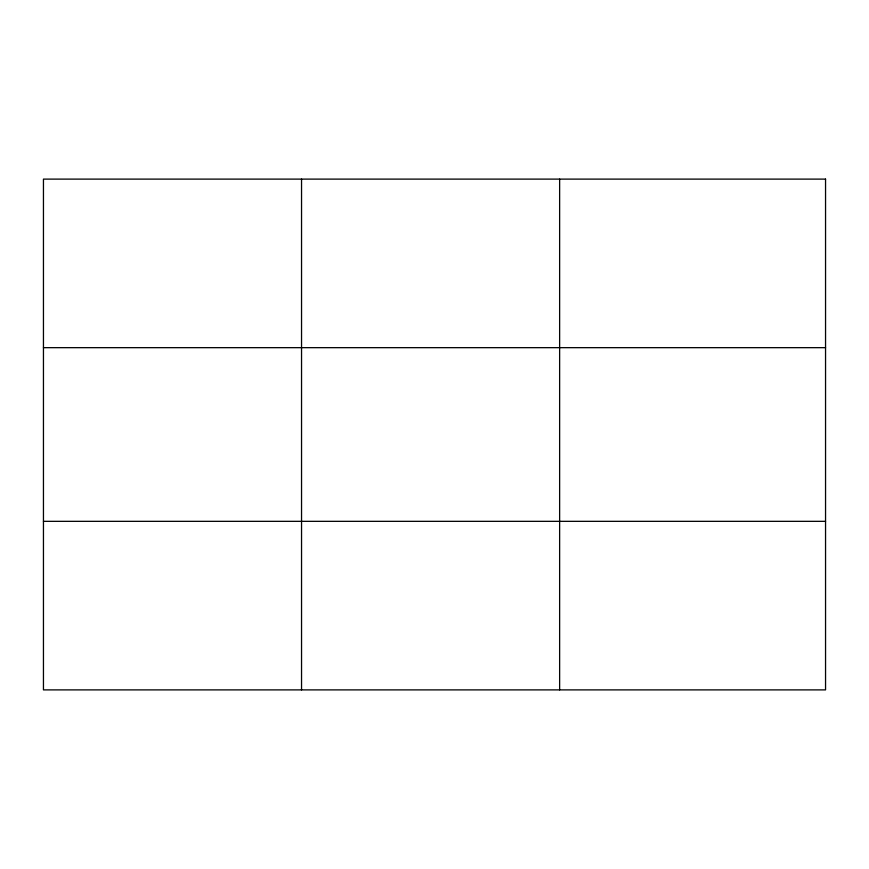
<?xml version="1.0" encoding="UTF-8"?>
<svg xmlns="http://www.w3.org/2000/svg" width="869" height="869" viewBox="0 0 869 869"><rect width="100%" height="100%" fill="white"/><g stroke="black" fill="none" stroke-linecap="round" stroke-linejoin="round"><path stroke-width="1.3" d="M301.543 179.112L301.543 689.888M559.636 179.112L559.636 689.888M43.45 347.665L825.55 347.665M43.45 521.335L825.55 521.335M825.55 179.112L825.55 689.888L43.45 689.888L43.45 179.112L825.55 179.112"/></g></svg>
